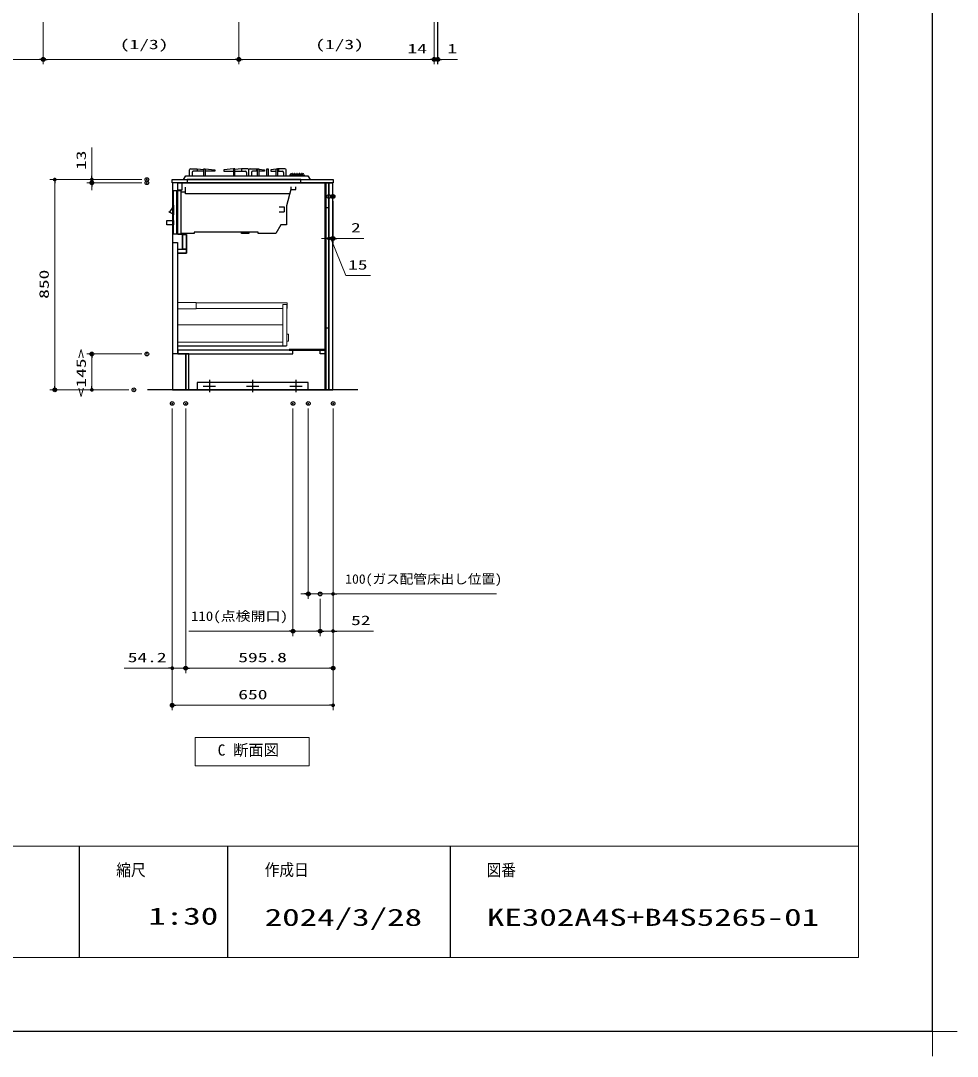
# Model space of a CAD drawing. Units: millimetres, scale not verified. Extents: x -9797 to 9797, y -4555 to 4555.
# Drawn here: x -784 to 3002, y -4555 to -369 of the extents above; entities that cross this region are included whole.
import ezdxf
from ezdxf.enums import TextEntityAlignment as Align

# ---------------------------------------------------------------- set-up
doc = ezdxf.new("R2010")
doc.units = ezdxf.units.MM
doc.header["$LTSCALE"] = 30
doc.header["$PDMODE"] = 32
doc.header["$PDSIZE"] = 15
for name, color, linetype, lineweight in [('0-0_0', 7, 'Continuous', 25), ('0-1_KABE', 4, 'Continuous', 25), ('0-2_寸法ﾚｲﾔｰ', 30, 'Continuous', 13), ('0-3_DEFPOINTS', 7, 'Continuous', 25), ('0-4_細線ﾚｲﾔｰ', 91, 'Continuous', 9), ('0-5_1', 7, 'Continuous', 25), ('0-6_図面枠', 3, 'Continuous', 15), ('0-9_一般', 7, 'Continuous', 5)]:
    doc.layers.add(name, color=color, linetype=linetype, lineweight=lineweight)
doc.styles.add('ＭＳ ゴシック', font='')
doc.styles.get('ＭＳ ゴシック').set_extended_font_data('MS Gothic')

# ---------------------------------------------------------------- blocks, each defined once
blk = doc.blocks.new('Cdanmenzu')
at = {"layer": '0-6_図面枠'}
blk.add_lwpolyline([(0, 3455.1), (13844.8, 3455.1), (13844.8, 0), (0, 0)], close=True, dxfattribs=at)
at = {"layer": '0-6_図面枠', "style": 'ＭＳ ゴシック'}
blk.add_text('C 断面図', height=1364, dxfattribs=at).set_placement((2739.6, 841.4), align=Align.BOTTOM_LEFT)
blk = doc.blocks.new('_DOT')
at = {"layer": '0-0_0', "color": 30}
blk.add_line((-15, 0), (-30, 0), dxfattribs=at)
for points in [[(0, 0), (-15, 0), (-14.88, 1.88)], [(0, 0), (-14.88, -1.88), (-15, 0)], [(0, 0), (-14.88, 1.88), (-14.53, 3.73)], [(0, 0), (-14.53, -3.73), (-14.88, -1.88)], [(0, 0), (-14.53, 3.73), (-13.95, 5.52)], [(0, 0), (-13.95, -5.52), (-14.53, -3.73)], [(0, 0), (-13.95, 5.52), (-13.14, 7.23)], [(0, 0), (-13.14, -7.23), (-13.95, -5.52)], [(0, 0), (-13.14, 7.23), (-12.14, 8.82)], [(0, 0), (-12.14, -8.82), (-13.14, -7.23)], [(0, 0), (-12.14, 8.82), (-10.93, 10.27)], [(0, 0), (-10.93, -10.27), (-12.14, -8.82)], [(0, 0), (-10.93, 10.27), (-9.56, 11.56)], [(0, 0), (-9.56, -11.56), (-10.93, -10.27)], [(0, 0), (-9.56, 11.56), (-8.04, 12.66)], [(0, 0), (-8.04, -12.66), (-9.56, -11.56)], [(0, 0), (-8.04, 12.66), (-6.39, 13.57)], [(0, 0), (-6.39, -13.57), (-8.04, -12.66)], [(0, 0), (-6.39, 13.57), (-4.64, 14.27)], [(0, 0), (-4.64, -14.27), (-6.39, -13.57)], [(0, 0), (-4.64, 14.27), (-2.81, 14.73)], [(0, 0), (-2.81, -14.73), (-4.64, -14.27)], [(0, 0), (-2.81, 14.73), (-0.94, 14.97)], [(0, 0), (-0.94, -14.97), (-2.81, -14.73)], [(0, 0), (-0.94, 14.97), (0.94, 14.97)], [(0, 0), (0.94, -14.97), (-0.94, -14.97)], [(0, 0), (0.94, 14.97), (2.81, 14.73)], [(0, 0), (2.81, 14.73), (4.64, 14.27)], [(0, 0), (4.64, 14.27), (6.39, 13.57)], [(0, 0), (6.39, 13.57), (8.04, 12.66)], [(0, 0), (8.04, 12.66), (9.56, 11.56)], [(0, 0), (9.56, 11.56), (10.93, 10.27)], [(0, 0), (10.93, 10.27), (12.14, 8.82)], [(0, 0), (12.14, 8.82), (13.14, 7.23)], [(0, 0), (13.14, 7.23), (13.95, 5.52)], [(0, 0), (13.95, 5.52), (14.53, 3.73)], [(0, 0), (14.53, 3.73), (14.88, 1.88)], [(0, 0), (14.88, 1.88), (15, 0)], [(0, 0), (2.81, -14.73), (0.94, -14.97)], [(0, 0), (4.64, -14.27), (2.81, -14.73)], [(0, 0), (6.39, -13.57), (4.64, -14.27)], [(0, 0), (8.04, -12.66), (6.39, -13.57)], [(0, 0), (9.56, -11.56), (8.04, -12.66)], [(0, 0), (10.93, -10.27), (9.56, -11.56)], [(0, 0), (12.14, -8.82), (10.93, -10.27)], [(0, 0), (13.14, -7.23), (12.14, -8.82)], [(0, 0), (13.95, -5.52), (13.14, -7.23)], [(0, 0), (14.53, -3.73), (13.95, -5.52)], [(0, 0), (14.88, -1.88), (14.53, -3.73)], [(0, 0), (15, 0), (14.88, -1.88)]]:
    blk.add_solid(points, dxfattribs=at)
blk = doc.blocks.new('A$C5C1B3AD6')
at = {"layer": '0-0_0'}
blk.add_lwpolyline([(15599.9, 0), (1799.9, 0), (1799.9, -390), (15599.9, -390)], close=True, dxfattribs=at)
at = {"layer": '0-5_1'}
for p, q in [((2250.2, 1320), (3000.2, 1320)), ((3000.2, 1320), (3000.2, 1020)), ((3000.2, 1320), (3831.9, 1236.8)), ((8400.2, 1320), (7568.5, 1236.8)), ((8400.2, 1320), (8400.2, 1020)), ((9150.2, 1320), (8400.2, 1320)), ((9450.2, 1320), (10200.2, 1320)), ((10200.2, 1320), (10200.2, 1020)), ((10200.2, 1320), (10346.7, 1297.2)), ((10493.1, 1274.5), (11165.1, 1170)), ((12607.3, 1274.5), (11935.2, 1170)), ((12900.2, 1320), (12753.7, 1297.2)), ((12900.2, 1320), (12900.2, 1020)), ((13650.2, 1320), (12900.2, 1320)), ((2100.2, 449.8), (2100.2, 1170)), ((2400.2, 870), (2400.2, 449.8)), ((3825.2, 1020), (2550.2, 1020)), ((6235.2, 1170), (6235.2, 1020)), ((7575.2, 1020), (8850.2, 1020)), ((9000.2, 870), (9000.2, 449.8)), ((9300.2, 449.8), (9300.2, 1170)), ((9300.2, 449.8), (9300.2, 1170)), ((9600.2, 870), (9600.2, 449.8)), ((10350.2, 1020), (9750.2, 1020)), ((11165.1, 1020), (10500.2, 1020)), ((11165.1, 1170), (11165.1, 1020)), ((11935.2, 1170), (11935.2, 1020)), ((11935.2, 1020), (12600.2, 1020)), ((12750.2, 1020), (13350.2, 1020)), ((13500.2, 870), (13500.2, 449.8)), ((13800.2, 449.8), (13800.2, 1170)), ((14303.4, 616.4), (14231.6, 450)), ((14231.6, 450), (16047.3, 450)), ((14270.9, 541), (16000.6, 541)), ((14441.1, 707.1), (14533.6, 707.1)), ((14593.6, 541), (14593.6, 721)), ((14593.6, 707.1), (14816.6, 707.1)), ((14876.6, 541), (14876.6, 721)), ((14876.6, 707.1), (15105.7, 707.1)), ((15105.7, 541), (15105.7, 721)), ((15165.7, 707.1), (15394.9, 707.1)), ((15394.9, 541), (15394.9, 721)), ((15454.9, 707.1), (15677.9, 707.1)), ((15677.9, 541), (15677.9, 721)), ((15737.9, 707.1), (15830.3, 707.1)), ((15968.1, 616.4), (16039.8, 450)), ((566.1, -6600), (566.1, -1341.7)), ((1036.9, -1492.6), (1620.8, -1492.6)), ((149.9, -3108.1), (150.2, -3108.1)), ((149.9, -3108.1), (149.9, -4260.6)), ((12969.3, -3325), (13569.3, -3325)), ((13569.3, -3325), (13569.3, -3925)), ((12969.3, -3925), (13569.3, -3925)), ((149.9, -6600), (1049.9, -6600))]:
    blk.add_line(p, q, dxfattribs=at)
for points in [[(3825.2, 449.8), (3825.2, 1320), (3975.2, 1320), (3975.2, 449.8)], [(3975.2, 1320), (5165.1, 1170), (5165.1, 1020), (3975.2, 1020)], [(7425.2, 1320), (6235.2, 1170), (6235.2, 1020), (7425.2, 1020)], [(7575.2, 449.8), (7575.2, 1320), (7425.2, 1320), (7425.2, 449.8)], [(10350.2, 449.8), (10350.2, 1320), (10500.2, 1320), (10500.2, 449.8)], [(11475.2, 449.8), (11475.2, 1320), (11625.2, 1320), (11625.2, 449.8)], [(12600.2, 449.8), (12600.2, 1320), (12750.2, 1320), (12750.2, 449.8)], [(1350, 0), (1650, 450), (16440, 450), (16740, 0)], [(14533.6, 721), (14533.6, 541), (14593.6, 541)], [(14816.6, 721), (14816.6, 541), (14876.6, 541)], [(15165.7, 721), (15165.7, 541), (15105.7, 541)], [(15454.9, 721), (15454.9, 541), (15394.9, 541)], [(15737.9, 721), (15737.9, 541), (15677.9, 541)], [(14370, -1200), (13840, -3184.4), (13840, -5492.8), (13150.4, -5492.8), (12564.3, -6526.5), (10426.9, -6526.5), (10426.9, -6376.5), (2655.4, -6376.5), (2655.4, -6526.5), (1049.7, -6526.5)], [(14226.9, -1735.7), (1620.8, -1735.7), (1620.8, -913.8)], [(14370, -900), (14370, -1200), (14970, -1200), (14970, -900)], [(149.9, -6600), (150, -1341.7), (1036.6, -1341.7), (1049.9, -6600)]]:
    blk.add_lwpolyline(points, dxfattribs=at)
for points in [[(149.9, -4978.5), (149.9, -5501.3), (-668.4, -5501.3), (-668.4, -4978.5)], [(9300, -6376.5), (9300, -6526.5), (8400, -6526.5), (8400, -6376.5)]]:
    blk.add_lwpolyline(points, close=True, dxfattribs=at)
for centre, radius, start, end in [((2250.2, 1170), 150, 90, 180), ((9150.2, 1170), 150, 0, 90), ((9450.2, 1170), 150, 90, 180), ((13650.2, 1170), 150, 0, 90), ((2550.2, 870), 150, 90, 180), ((8850.2, 870), 150, 0, 90), ((9750.2, 870), 150, 90, 180), ((13350.2, 870), 150, 0, 90), ((14441.1, 557.1), 150, 90, 156.68523), ((14563.6, 721), 30, 90, 180), ((14563.6, 721), 30, 0, 90), ((14846.6, 721), 30, 90, 180), ((14846.6, 721), 30, 0, 90), ((15135.7, 721), 30, 90, 180), ((15135.7, 721), 30, 0, 90), ((15424.9, 721), 30, 90, 180), ((15424.9, 721), 30, 0, 90), ((15707.9, 721), 30, 90, 180), ((15707.9, 721), 30, 0, 90), ((15830.3, 557.1), 150, 23.31477, 90), ((-1308.9, -2725.2), 1513.1, 305.53137, 344.60151), ((-856.9, -5482.9), 1585, 50.56527, 74.35823)]:
    blk.add_arc(centre, radius, start, end, dxfattribs=at)
blk = doc.blocks.new('A$C66026BD6')
at = {"layer": '0-4_細線ﾚｲﾔｰ', "lineweight": 5}
for points in [[(0, 5460), (2280, 5460), (2280, 6225), (0, 6225)], [(12810, 990), (13260, 990), (13260, 6000), (12810, 6000)], [(0, 990), (12810, 990), (12810, 1440), (0, 1440)]]:
    blk.add_lwpolyline(points, close=True, dxfattribs=at)
for points in [[(13260, 5497.5), (13311, 5497.5), (13311, 6187.5), (2280, 6187.5), (2280, 5497.5), (12810, 5497.5)], [(12810, 3552), (0, 3552), (0, 945), (13200, 945), (13200, 990)], [(13260, 1539), (13500, 1539), (13500, 2391), (13260, 2391)]]:
    blk.add_lwpolyline(points, dxfattribs=at)
blk = doc.blocks.new('A$C6603637F')
at = {"layer": '0-0_0'}
for points in [[(0, 0), (0, -25110), (-16980, -25110), (-16980, -20760), (-18330, -20760), (-18330, -8520), (-17280, -8520), (-17280, -6270), (-18330, -6270), (-18330, 0)], [(-18330, 0), (-17820, 0), (-17820, -900), (-18330, -900)], [(-450, 0), (-375, 0), (-375, -25110), (-450, -25110)], [(-15, 0), (-375, 0), (-375, -3000), (-15, -3000)], [(-17748, -6270), (-17730, -6270), (-17730, -8070), (-17748, -8070)], [(-17730, -6270), (-17280, -6270), (-17280, -8070), (-17730, -8070)], [(-18915, -7260), (-18375, -7260), (-18375, -20760), (-18915, -20760)], [(-18330, -8070), (-17280, -8070), (-17280, -8520), (-18330, -8520)], [(-15, -17610), (-375, -17610), (-375, -25110), (-15, -25110)], [(-18330, -20760), (-4350, -20760), (-4350, -20310), (-18330, -20310)], [(-450, -20235), (-4800, -20235), (-4800, -20310), (-450, -20310)], [(-1050, -20310), (-450, -20310), (-450, -20760), (-1050, -20760)]]:
    blk.add_lwpolyline(points, close=True, dxfattribs=at)
at = {"layer": '0-5_1'}
blk.add_lwpolyline([(-17340, -20760), (-17364, -20760), (-17364, -25110), (-17340, -25110)], close=True, dxfattribs=at)
at = {"layer": '0-4_細線ﾚｲﾔｰ'}
blk.add_blockref('A$C66026BD6', (-18375, -20760), dxfattribs=at)
blk = doc.blocks.new('A$C5C52CC60')
at = {"layer": '0-0_0'}
blk.add_lwpolyline([(0, 300), (13500, 300), (13500, 1200), (0, 1200)], close=True, dxfattribs=at)
at = {"layer": '0-5_1'}
for p, q in [((1500, 1500), (1500, 0)), ((6750, 1500), (6750, 0)), ((12000, 1500), (12000, 0)), ((750, 750), (2250, 750)), ((6000, 750), (7500, 750)), ((11250, 750), (12750, 750))]:
    blk.add_line(p, q, dxfattribs=at)
blk = doc.blocks.new('グループ-13-1')
at = {"layer": '0-9_一般'}
for p, q in [((372249.8, -84177), (372249.8, -80193)), ((370257.8, -82185), (374241.7, -82185))]:
    blk.add_line(p, q, dxfattribs=at)

msp = doc.modelspace()

# ---------------------------------------------------------------- linework, layer by layer
at = {"layer": '0-0_0'}
for p, q in [((-547.23, -3705), (-547.23, -4155)), ((52.77, -3705), (52.77, -4155)), ((952.77, -3705), (952.77, -4155))]:
    msp.add_line(p, q, dxfattribs=at)
for points in [[(-170.93, -1010.93), (479.07, -1010.93), (479.07, -1023.93), (-170.93, -1023.93)], [(-169.93, -1860.93), (478.07, -1860.93), (478.07, -1023.93), (-169.93, -1023.93)], [(462.07, -1023.93), (477.07, -1023.93), (477.07, -1860.93), (462.07, -1860.93)]]:
    msp.add_lwpolyline(points, close=True, dxfattribs=at)
at = {"layer": '0-1_KABE'}
msp.add_line((579.07, -1860.93), (-270.93, -1860.93), dxfattribs=at)
at = {"layer": '0-2_寸法ﾚｲﾔｰ'}
for p, q in [((-692.21, -375.14), (-692.21, -545.14)), ((-692.21, -375.14), (-692.21, -545.14)), ((97.79, -375.14), (97.79, -545.14)), ((97.79, -375.14), (97.79, -545.14)), ((887.79, -375.14), (887.79, -545.14)), ((887.79, -375.14), (887.79, -545.14)), ((901.79, -375.14), (901.79, -545.14)), ((901.79, -375.14), (901.79, -545.14)), ((902.79, -375.14), (902.79, -545.14)), ((-1467.21, -525.14), (-707.21, -525.14)), ((-677.21, -525.14), (82.79, -525.14)), ((872.79, -525.14), (112.79, -525.14)), ((887.79, -525.14), (771.37, -525.14)), ((872.79, -525.14), (857.79, -525.14)), ((886.79, -525.14), (871.79, -525.14)), ((901.79, -525.14), (887.79, -525.14)), ((901.79, -525.14), (902.79, -525.14)), ((902.79, -525.14), (982.32, -525.14)), ((916.79, -525.14), (931.79, -525.14)), ((917.79, -525.14), (932.79, -525.14)), ((-495.94, -1010.93), (-495.94, -881.88)), ((-495.94, -995.93), (-495.94, -980.93)), ((-293.44, -1010.93), (-665.94, -1010.93)), ((-645.94, -1025.93), (-645.94, -1845.93)), ((-293.44, -1010.93), (-515.94, -1010.93)), ((-293.44, -1023.93), (-515.94, -1023.93)), ((-495.94, -1010.93), (-495.94, -1023.93)), ((-495.94, -1038.93), (-495.94, -1053.93)), ((462.07, -1098.93), (462.07, -1268.93)), ((477.07, -1098.93), (477.07, -1268.93)), ((477.07, -1098.93), (477.07, -1268.93)), ((479.07, -1098.93), (479.07, -1268.93)), ((447.07, -1248.93), (432.07, -1248.93)), ((462.07, -1248.93), (447.07, -1248.93)), ((462.07, -1248.93), (477.07, -1248.93)), ((477.07, -1248.93), (479.07, -1248.93)), ((479.07, -1248.93), (603.9, -1248.93)), ((492.07, -1248.93), (507.07, -1248.93)), ((494.07, -1248.93), (509.07, -1248.93)), ((-293.44, -1715.93), (-515.94, -1715.93)), ((-495.94, -1845.93), (-495.94, -1730.93)), ((-345.94, -1860.93), (-665.94, -1860.93)), ((-345.94, -1860.93), (-515.94, -1860.93)), ((-170.93, -1935.93), (-170.93, -3155.93)), ((-170.93, -1935.93), (-170.93, -3005.93)), ((-116.74, -1935.93), (-116.74, -3005.93)), ((-116.74, -1935.93), (-116.74, -3005.93)), ((317.07, -1935.93), (317.07, -2855.93)), ((379.06, -1935.93), (379.06, -2705.93)), ((479.07, -1935.93), (479.07, -2705.93)), ((479.07, -1935.93), (479.07, -3155.93)), ((479.07, -1935.93), (479.07, -3005.93)), ((479.07, -1935.93), (479.07, -2855.93)), ((364.06, -2685.93), (349.06, -2685.93)), ((479.07, -2685.93), (379.06, -2685.93)), ((427.07, -2705.93), (427.07, -2855.93)), ((427.07, -2705.93), (427.07, -2855.93)), ((479.07, -2685.93), (1140.3, -2685.93)), ((494.07, -2685.93), (509.07, -2685.93)), ((317.07, -2835.93), (-104.17, -2835.93)), ((302.07, -2835.93), (287.07, -2835.93)), ((427.07, -2835.93), (317.07, -2835.93)), ((412.07, -2835.93), (397.07, -2835.93)), ((479.07, -2835.93), (427.07, -2835.93)), ((442.07, -2835.93), (457.07, -2835.93)), ((479.07, -2835.93), (642.4, -2835.93)), ((494.07, -2835.93), (509.07, -2835.93)), ((-170.93, -2985.93), (-365.34, -2985.93)), ((-185.93, -2985.93), (-200.93, -2985.93)), ((-170.93, -2985.93), (-116.74, -2985.93)), ((-101.74, -2985.93), (464.07, -2985.93)), ((-101.74, -2985.93), (-86.74, -2985.93)), ((464.07, -3135.93), (-155.93, -3135.93))]:
    msp.add_line(p, q, dxfattribs=at)
msp.add_lwpolyline([(630.22, -1398.93), (531.17, -1398.93), (469.57, -1248.93)], dxfattribs=at)
at = {"layer": '0-3_DEFPOINTS'}
for q in [(2902.77, 4455), (-9697.23, -4455)]:
    msp.add_line((2902.77, -4455), q, dxfattribs=at)
for p in [(-692.21, -525.14), (97.79, -525.14), (97.79, -525.14), (887.79, -525.14), (902.79, -525.14), (-273.44, -1010.93), (-495.94, -1023.93), (-273.44, -1023.93), (462.07, -1078.93), (477.07, -1078.93), (479.07, -1078.93), (477.07, -1248.93), (479.07, -1248.93), (-495.94, -1715.93), (-273.44, -1715.93), (-645.94, -1860.93), (-325.94, -1860.93), (-170.93, -1915.93), (-116.74, -1915.93), (317.07, -1915.93), (379.06, -1915.93), (479.07, -1915.93), (479.07, -1915.93), (379.06, -2685.93), (427.07, -2685.93), (427.07, -2685.93), (317.07, -2835.93), (427.07, -2835.93), (-116.74, -2985.93), (479.07, -2985.93), (-170.93, -3135.93)]:
    msp.add_point(p, dxfattribs=at)
at = {"layer": '0-6_図面枠'}
msp.add_line((-9397.23, -3705), (2602.77, -3705), dxfattribs=at)
msp.add_lwpolyline([(-9397.23, -4155), (2602.77, -4155), (2602.77, 4155), (-9397.23, 4155)], close=True, dxfattribs=at)

# ---------------------------------------------------------------- block references
at = {"layer": '0-0_0', "xscale": 0.03333333, "yscale": 0.03333333}
for name, p in [('A$C5C1B3AD6', (-170.93, -1010.93)), ('A$C5C52CC60', (-70.94, -1870.93)), ('Cdanmenzu', (-78.68, -3381.1)), ('Cdanmenzu', (-78.68, -3381.1))]:
    msp.add_blockref(name, p, dxfattribs=at)
at = {"layer": '0-2_寸法ﾚｲﾔｰ', "xscale": 0.5, "yscale": 0.5}
for p in [(-692.21, -525.14), (97.79, -525.14), (887.79, -525.14), (887.79, -525.14), (901.79, -525.14), (462.07, -1248.93), (477.07, -1248.93), (379.06, -2685.93), (317.07, -2835.93), (427.07, -2835.93), (-170.93, -2985.93), (479.07, -2985.93), (479.07, -3135.93)]:
    msp.add_blockref('_DOT', p, dxfattribs=at)
for p, rotation in [((-692.21, -525.14), 180), ((97.79, -525.14), 180), ((901.79, -525.14), 180), ((902.79, -525.14), 180), ((-645.94, -1010.93), 90), ((-495.94, -1010.93), 270), ((-495.94, -1023.93), 90), ((477.07, -1248.93), 180), ((479.07, -1248.93), 180), ((-495.94, -1715.93), 90), ((-645.94, -1860.93), 270), ((-495.94, -1860.93), 270), ((479.07, -2685.93), 180), ((427.07, -2835.93), 180), ((479.07, -2835.93), 180), ((-116.74, -2985.93), 180), ((-116.74, -2985.93), 180), ((-170.93, -3135.93), 180)]:
    msp.add_blockref('_DOT', p, dxfattribs=dict(at, rotation=rotation))
at = {"layer": '0-3_DEFPOINTS', "xscale": 0.05, "yscale": 0.05}
msp.add_blockref('グループ-13-1', (-15709.72, -345.75), dxfattribs=at)
at = {"layer": '0-5_1', "xscale": 0.03333333, "yscale": 0.03333333}
msp.add_blockref('A$C6603637F', (462.07, -1023.93), dxfattribs=at)

# ---------------------------------------------------------------- texts
at = {"layer": '0-2_寸法ﾚｲﾔｰ', "style": 'ＭＳ ゴシック'}
for s, height, width, p in [('(1/3)', 38.49, 1.5, (-382.92, -495.39)), ('(1/3)', 38.49, 1.5, (407.08, -495.39)), ('14', 38.49, 1.5, (779.94, -512.54)), ('1', 38.49, 1.5, (941.37, -512.54)), ('2', 38.49, 1.5, (551.52, -1236.33)), ('15', 38.49, 1.5, (539.74, -1386.33)), ('100(ガス配管床出し位置)', 38.48, 1.05, (528.3, -2656.19)), ('110(点検開口)', 38.48, 1.15, (-95.6, -2806.19)), ('52', 38.49, 1.5, (551.92, -2823.33)), ('54.2', 38.49, 1.5, (-351.05, -2973.33)), ('595.8', 38.49, 1.5, (95.95, -2973.33)), ('650', 38.49, 1.5, (95.97, -3123.33))]:
    msp.add_text(s, height=height, dxfattribs=dict(at, width=width)).set_placement(p, align=Align.BOTTOM_LEFT)
at = {"layer": '0-2_寸法ﾚｲﾔｰ', "style": 'ＭＳ ゴシック', "width": 1.5}
for s, p in [('13', (-508.53, -972.36)), ('850', (-658.53, -1493.07)), ('<145>', (-508.53, -1891.28))]:
    msp.add_text(s, height=38.49, rotation=90, dxfattribs=at).set_placement(p, align=Align.BOTTOM_LEFT)
at = {"layer": '0-6_図面枠', "style": 'ＭＳ ゴシック'}
for s, height, width, p in [('縮尺', 48.39, 0.9, (-397.23, -3840.29)), ('作成日', 48.39, 0.9, (202.77, -3839.73)), ('図番', 48.39, 0.9, (1099.74, -3840.55)), ('1:30', 69.28, 1.5, (-267.8, -4043.47)), ('2024/3/28', 69.28, 1.5, (202.77, -4048.32)), ('KE302A4S+B4S5265-01', 69.28, 1.5, (1100.77, -4048.32))]:
    msp.add_text(s, height=height, dxfattribs=dict(at, width=width)).set_placement(p, align=Align.BOTTOM_LEFT)

doc.saveas('drawing.dxf')
